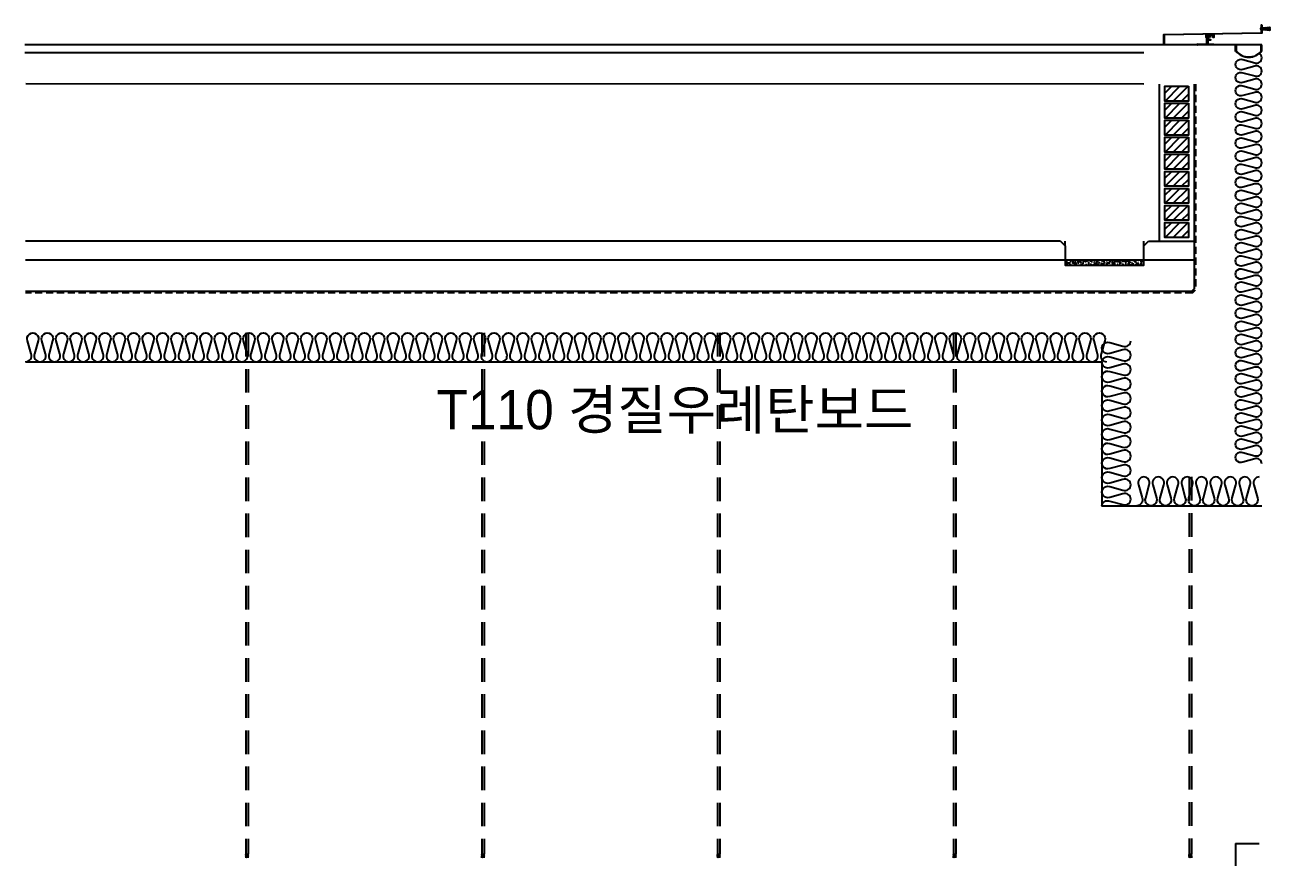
# Model space of a CAD drawing. Header units: millimetres. Extents: x -75040 to 92617, y -36837 to 48530.
# Drawn here: x -1320 to 3432, y 11098 to 14276 of the extents above; entities that cross this region are included whole.
import ezdxf
from ezdxf.enums import TextEntityAlignment as Align

# ---------------------------------------------------------------- set-up
doc = ezdxf.new("R2010")
doc.units = ezdxf.units.MM
doc.header["$LTSCALE"] = 60
doc.linetypes.add('HID', pattern=[2.3, 1.5, -0.8])
doc.linetypes.add('HIDDEN', pattern=[2, 1, -1])
for name, color, linetype in [('0BLT', 6, 'Continuous'), ('A-ELE-8', 8, 'Continuous'), ('A-ETC', 7, 'Continuous'), ('A-FIN', 6, 'Continuous'), ('A-FIN-8', 8, 'Continuous'), ('A-hat', 8, 'Continuous'), ('A-HAT-8', 7, 'Continuous'), ('A-HAT-9', 9, 'Continuous'), ('A-HAT-MATL', 8, 'Continuous'), ('A-HAT-WIREMESH', 9, 'g_mesh'), ('A-WALL', 3, 'Continuous'), ('A-WP', 1, 'HID'), ('ALUM', 4, 'Continuous'), ('ejc', 4, 'Continuous'), ('인테리어', 253, 'HIDDEN')]:
    doc.layers.add(name, color=color, linetype=linetype)
doc.layers.add('NOPLOT', color=191, linetype='Continuous', plot=False)
doc.layers.add('NOPLOT-단열', color=21, linetype='Continuous', plot=False)
doc.styles.add('Gdim', font='')
doc.styles.add('Gtx', font='')
doc.styles.get('Gdim').set_extended_font_data('Dotum')
doc.styles.get('Gtx').set_extended_font_data('Dotum')
doc.linetypes.add('g_mesh', pattern='A,10,-0.8,["X",Gdim,S=0.6,R=0,X=-0.15,Y=-0.3],-0.8', length=11.6)

# ---------------------------------------------------------------- blocks, each defined once
blk = doc.blocks.new('A$Cab6a45e4')
at = {"layer": 'A-HAT-9'}
h = blk.add_hatch(dxfattribs=at)
h.set_pattern_fill('AR-SAND', color=256, scale=0.3)
h.set_pattern_definition([(37.5, (-113396.389, 321984.363), (-0.4800094, 14.6823971), [0, -11.5824, 0, -12.954, 0, -12.3825]), (7.5, (-113396.389, 321984.363), (13.4856985, 21.504753), [0, -6.2484, 0, -10.4394, 0, -4.0005]), (327.5, (-113405.761, 321984.363), (23.7297711, 0.04311554), [0, -3.81, 0, -13.716, 0, -17.907]), (317.5, (-113405.761, 321984.363), (22.9066936, 6.6878797), [0, -1.905, 0, -8.9916, 0, -10.287])])
h.paths.add_polyline_path([(0, 45), (300, 45), (300, 25), (0, 25)])
at = {"layer": 'A-FIN'}
for points in [[(-18, 116), (0, 98), (0, 25), (300, 25), (300, 98), (318, 116)], [(0, 45), (300, 45)]]:
    blk.add_lwpolyline(points, dxfattribs=at)
at = {"layer": 'NOPLOT'}
for p, q in [((0, 98), (0, 116)), ((300, 98), (300, 116))]:
    blk.add_line(p, q, dxfattribs=at)
blk = doc.blocks.new('wer')
at = {"layer": '0BLT'}
for p, q in [((36921.2, 13148.4), (36921.2, 13151.6)), ((36925.2, 13151.6), (36925.2, 13148.4))]:
    blk.add_line(p, q, dxfattribs=at)
for points in [[(36920.1, 13138.4), (36920.8, 13135.4), (36919.8, 13135.4), (36920.5, 13132.4), (36919.5, 13132.4), (36920.2, 13129.4), (36919.2, 13129.4), (36919.9, 13126.4), (36918.9, 13126.4), (36919.6, 13123.4), (36918.6, 13123.4), (36919.3, 13120.4), (36918.3, 13120.4), (36918.8, 13118.4), (36921.2, 13118.4), (36923.2, 13138.4), (36925.2, 13118.4), (36927.6, 13118.4), (36928.1, 13120.4), (36927.1, 13120.4), (36927.8, 13123.4), (36926.8, 13123.4), (36927.5, 13126.4), (36926.5, 13126.4), (36927.2, 13129.4), (36926.2, 13129.4), (36926.9, 13132.4), (36925.9, 13132.4), (36926.6, 13135.4), (36925.6, 13135.4), (36926.3, 13138.4), (36926.3, 13148.4), (36920.1, 13148.4)], [(36919.2, 13151.6), (36927.2, 13151.6), (36927.2, 13152.3), (36919.2, 13152.3)]]:
    blk.add_lwpolyline(points, close=True, dxfattribs=at)
blk = doc.blocks.new('EJ-2')
at = {"layer": 'A-HAT-8'}
h = blk.add_hatch(dxfattribs=at)
h.set_pattern_fill('ANSI37', color=256, scale=0.3)
h.set_pattern_definition([(45, (-28142.0683, -26923.9524), (-0.67351921, 0.67351921), []), (135, (-28142.0683, -26923.9524), (-0.67351921, -0.67351921), [])])
h.paths.add_polyline_path([(97.7, 65.2), (98.4, 65.2), (98.4, 67.2, 0.445717), (98.4, 55.7), (98.4, 57.2), (97.7, 57.2)])
h = blk.add_hatch(dxfattribs=at)
h.set_pattern_fill('ANSI37', color=256, scale=0.3)
h.set_pattern_definition([(45, (-28123.9818, -26923.9524), (-0.67351921, 0.67351921), []), (135, (-28123.9818, -26923.9524), (-0.67351921, -0.67351921), [])])
h.paths.add_polyline_path([(-144.2, 2, -0.198911), (-143.9, 2.7, 0.131587), (-150, 0), (-144.2, 0)])
at = {"layer": 'A-ETC', "color": 4}
for p, q in [((0, -25.1), (0, 0)), ((3, 0), (0, 0)), ((3, -25.1), (3, 0)), ((97, -25.1), (97, 0)), ((97, 0), (100, 0)), ((100, -25.1), (100, 0)), ((1, -25.1), (0, -25.1)), ((1, -2.3), (2, -2.3)), ((1, -23.2), (1, -2.3)), ((2, -23.2), (2, -2.3)), ((3, -25.1), (2, -25.1)), ((97, -25.1), (98, -25.1)), ((98, -23.2), (98, -2.3)), ((99, -2.3), (98, -2.3)), ((99, -23.2), (99, -2.3)), ((99, -25.1), (100, -25.1))]:
    blk.add_line(p, q, dxfattribs=at)
for centre, radius, start, end in [((50, 14.8), 62, 217.8092, 322.1908), ((50, 15.4), 61.6, 218.7956, 321.2044)]:
    blk.add_arc(centre, radius, start, end, dxfattribs=at)
at = {"layer": 'ALUM'}
blk.add_lwpolyline([(-144.2, 0), (-144.2, 2, -0.414209), (-143.2, 3), (-127, 3), (-126.7, 2.7), (-126.4, 3), (-114.2, 3, 0.414214), (-109.2, 8), (-109.2, 27.8, 0.414214), (-109.7, 28.3), (-112.2, 28.3), (-112.2, 39.5, -0.414214), (-111.7, 40), (-108.6, 40, -0.414214), (-108.1, 39.5), (-108.1, 38, -0.414214), (-108.6, 37.5), (-109.7, 37.5, 0.414214), (-110.2, 37), (-110.2, 31.7, 0.414214), (-109.2, 30.7), (-102, 30.7, 0.414214), (-101, 31.7), (-101, 37, 0.414214), (-101.5, 37.5), (-102.6, 37.5, -0.414214), (-103.1, 38), (-103.1, 39.5, -0.414214), (-102.6, 40), (-83.7, 40, -0.414214), (-83.2, 39.5), (-83.2, 28.8, -0.414214), (-83.7, 28.3), (-84.3, 28.3), (-87.9, 30, -0.288209), (-88.2, 30.5), (-88.2, 30.9, -0.414214), (-87.7, 31.4), (-85.7, 31.4, 0.414214), (-85.2, 31.9), (-85.2, 37, 0.414214), (-85.7, 37.5), (-98.8, 37.5, 0.414214), (-99.3, 37), (-99.3, 31.9, 0.414214), (-98.8, 31.4), (-96.7, 31.4, -0.414214), (-96.2, 30.9), (-96.2, 30.5, -0.288209), (-96.5, 30), (-100.2, 28.3), (-105.7, 28.3, 0.414214), (-106.2, 27.8), (-106.2, 20.2), (-95.7, 20.2), (-95.7, 18.2), (-106.2, 18.2), (-106.2, 8, 0.414214), (-101.2, 3), (-84.2, 3, -0.414214), (-83.2, 2), (-83.2, 0), (-144.2, 0)], format="xyb", close=True, dxfattribs=at)
at = {"layer": 'ejc'}
blk.add_lwpolyline([(100, 76.2), (100, 44.6), (-272.2, 38), (-272.2, -0.1), (-273.8, -0.1), (-273.8, 39.6), (98.4, 46.2), (98.4, 76.2)], close=True, dxfattribs=at)
for centre, radius, start, end in [((103.6, 61.4), 7.71, 131.9533, 228.0467), ((-141.9, -10), 12.8, 99.0895, 129.0748)]:
    blk.add_arc(centre, radius, start, end, dxfattribs=at)
at = {"rotation": 90}
blk.add_blockref('wer', (13250, -36862), dxfattribs=at)

msp = doc.modelspace()

# ---------------------------------------------------------------- hatches: boundary and pattern name
at = {"layer": 'A-hat', "lineweight": -3}
h = msp.add_hatch(dxfattribs=at)
h.set_pattern_fill('ANSI31', color=256, scale=7, style=0)
h.set_pattern_definition([(45, (-82628.589, 16363.636), (-15.715448, 15.715448), [])])
h.paths.add_polyline_path([(3030, 14042), (3120, 14042), (3120, 13985), (3030, 13985)])
h = msp.add_hatch(dxfattribs=at)
h.set_pattern_fill('ANSI31', color=256, scale=7, style=0)
h.set_pattern_definition([(45, (-82628.589, 16298.636), (-15.715448, 15.715448), [])])
h.paths.add_polyline_path([(3030, 13977), (3120, 13977), (3120, 13920), (3030, 13920)])
h = msp.add_hatch(dxfattribs=at)
h.set_pattern_fill('ANSI31', color=256, scale=7, style=0)
h.set_pattern_definition([(45, (-82628.589, 16233.636), (-15.715448, 15.715448), [])])
h.paths.add_polyline_path([(3030, 13912), (3120, 13912), (3120, 13855), (3030, 13855)])
h = msp.add_hatch(dxfattribs=at)
h.set_pattern_fill('ANSI31', color=256, scale=7, style=0)
h.set_pattern_definition([(45, (-82628.589, 16168.636), (-15.715448, 15.715448), [])])
h.paths.add_polyline_path([(3030, 13847), (3120, 13847), (3120, 13790), (3030, 13790)])
h = msp.add_hatch(dxfattribs=at)
h.set_pattern_fill('ANSI31', color=256, scale=7, style=0)
h.set_pattern_definition([(45, (-82628.589, 16103.636), (-15.715448, 15.715448), [])])
h.paths.add_polyline_path([(3030, 13782), (3120, 13782), (3120, 13725), (3030, 13725)])
h = msp.add_hatch(dxfattribs=at)
h.set_pattern_fill('ANSI31', color=256, scale=7, style=0)
h.set_pattern_definition([(45, (-82628.589, 16038.636), (-15.715448, 15.715448), [])])
h.paths.add_polyline_path([(3030, 13717), (3120, 13717), (3120, 13660), (3030, 13660)])
h = msp.add_hatch(dxfattribs=at)
h.set_pattern_fill('ANSI31', color=256, scale=7, style=0)
h.set_pattern_definition([(45, (-82628.589, 15973.636), (-15.715448, 15.715448), [])])
h.paths.add_polyline_path([(3030, 13652), (3120, 13652), (3120, 13595), (3030, 13595)])
h = msp.add_hatch(dxfattribs=at)
h.set_pattern_fill('ANSI31', color=256, scale=7, style=0)
h.set_pattern_definition([(45, (-82628.589, 15908.636), (-15.715448, 15.715448), [])])
h.paths.add_polyline_path([(3030, 13587), (3120, 13587), (3120, 13530), (3030, 13530)])
h = msp.add_hatch(dxfattribs=at)
h.set_pattern_fill('ANSI31', color=256, scale=7, style=0)
h.set_pattern_definition([(45, (-82628.589, 15843.636), (-15.715448, 15.715448), [])])
h.paths.add_polyline_path([(3030, 13522), (3120, 13522), (3120, 13465), (3030, 13465)])

# ---------------------------------------------------------------- linework, layer by layer
at = {"layer": 'A-ELE-8'}
for p, q in [((3400, 14200), (-1320, 14200)), ((2950, 14170), (-1320, 14170)), ((2950, 14050), (-1317, 14050.7))]:
    msp.add_line(p, q, dxfattribs=at)
at = {"layer": 'A-FIN'}
for p, q in [((3010, 13450), (3010, 14050)), ((2632, 13450), (-1317.1, 13450)), ((2968, 13450), (3142, 13450))]:
    msp.add_line(p, q, dxfattribs=at)
at = {"layer": 'A-FIN-8'}
for p, q in [((3142, 14050), (3142, 13268.2)), ((3131.8, 13258), (-1317.2, 13258)), ((3131.8, 13258), (3142, 13268.2))]:
    msp.add_line(p, q, dxfattribs=at)
at = {"layer": 'A-HAT-MATL'}
for p in [(-1317.2, 12990), (-310, 12990)]:
    msp.add_line(p, (2790, 12990), dxfattribs=at)
for points in [[(3400, 12600, 0.524856), (3372.9, 12618.7), (3327.1, 12606.3, -1.449198), (3327.1, 12643.7), (3372.9, 12631.3, 0.524856), (3400, 12650, 0.524856), (3372.9, 12668.7), (3327.1, 12656.3, -1.449198), (3327.1, 12693.7), (3372.9, 12681.3, 0.524856), (3400, 12700, 0.524856), (3372.9, 12718.7), (3327.1, 12706.3, -1.449198), (3327.1, 12743.7), (3372.9, 12731.3, 0.524856), (3400, 12750, 0.524856), (3372.9, 12768.7), (3327.1, 12756.3, -1.449198), (3327.1, 12793.7), (3372.9, 12781.3, 0.524856), (3400, 12800, 0.524856), (3372.9, 12818.7), (3327.1, 12806.3, -1.449198), (3327.1, 12843.7), (3372.9, 12831.3, 0.524856), (3400, 12850, 0.524856), (3372.9, 12868.7), (3327.1, 12856.3, -1.449198), (3327.1, 12893.7), (3372.9, 12881.3, 0.524856), (3400, 12900, 0.524856), (3372.9, 12918.7), (3327.1, 12906.3, -1.449198), (3327.1, 12943.7), (3372.9, 12931.3, 0.524856), (3400, 12950, 0.524856), (3372.9, 12968.7), (3327.1, 12956.3, -1.449198), (3327.1, 12993.7), (3372.9, 12981.3, 0.524856), (3400, 13000, 0.524856), (3372.9, 13018.7), (3327.1, 13006.3, -1.449198), (3327.1, 13043.7), (3372.9, 13031.3, 0.524856), (3400, 13050, 0.524856), (3372.9, 13068.7), (3327.1, 13056.3, -1.449198), (3327.1, 13093.7), (3372.9, 13081.3, 0.524856), (3400, 13100, 0.524856), (3372.9, 13118.7), (3327.1, 13106.3, -1.449198), (3327.1, 13143.7), (3372.9, 13131.3, 0.524856), (3400, 13150, 0.524856), (3372.9, 13168.7), (3327.1, 13156.3, -1.449198), (3327.1, 13193.7), (3372.9, 13181.3, 0.524856), (3400, 13200, 0.524856), (3372.9, 13218.7), (3327.1, 13206.3, -1.449198), (3327.1, 13243.7), (3372.9, 13231.3, 0.524856), (3400, 13250, 0.524856), (3372.9, 13268.7), (3327.1, 13256.3, -1.449198), (3327.1, 13293.7), (3372.9, 13281.3, 0.524856), (3400, 13300, 0.524856), (3372.9, 13318.7), (3327.1, 13306.3, -1.449198), (3327.1, 13343.7), (3372.9, 13331.3, 0.524856), (3400, 13350, 0.524856), (3372.9, 13368.7), (3327.1, 13356.3, -1.449198), (3327.1, 13393.7), (3372.9, 13381.3, 0.524856), (3400, 13400, 0.524856), (3372.9, 13418.7), (3327.1, 13406.3, -1.449198), (3327.1, 13443.7), (3372.9, 13431.3, 0.524856), (3400, 13450, 0.524856), (3372.9, 13468.7), (3327.1, 13456.3, -1.449198), (3327.1, 13493.7), (3372.9, 13481.3, 0.524856), (3400, 13500, 0.524856), (3372.9, 13518.7), (3327.1, 13506.3, -1.449198), (3327.1, 13543.7), (3372.9, 13531.3, 0.524856), (3400, 13550, 0.524856), (3372.9, 13568.7), (3327.1, 13556.3, -1.449198), (3327.1, 13593.7), (3372.9, 13581.3, 0.524856), (3400, 13600, 0.524856), (3372.9, 13618.7), (3327.1, 13606.3, -1.449198), (3327.1, 13643.7), (3372.9, 13631.3, 0.524856), (3400, 13650, 0.524856), (3372.9, 13668.7), (3327.1, 13656.3, -1.449198), (3327.1, 13693.7), (3372.9, 13681.3, 0.524856), (3400, 13700, 0.524856), (3372.9, 13718.7), (3327.1, 13706.3, -1.449198), (3327.1, 13743.7), (3372.9, 13731.3, 0.524856), (3400, 13750, 0.524856), (3372.9, 13768.7), (3327.1, 13756.3, -1.449198), (3327.1, 13793.7), (3372.9, 13781.3, 0.524856), (3400, 13800, 0.524856), (3372.9, 13818.7), (3327.1, 13806.3, -1.449198), (3327.1, 13843.7), (3372.9, 13831.3, 0.524856), (3400, 13850, 0.524856), (3372.9, 13868.7), (3327.1, 13856.3, -1.449198), (3327.1, 13893.7), (3372.9, 13881.3, 0.524856), (3400, 13900, 0.524856), (3372.9, 13918.7), (3327.1, 13906.3, -1.449198), (3327.1, 13943.7), (3372.9, 13931.3, 0.524856), (3400, 13950, 0.524856), (3372.9, 13968.7), (3327.1, 13956.3, -1.449198), (3327.1, 13993.7), (3372.9, 13981.3, 0.524856), (3400, 14000, 0.524856), (3372.9, 14018.7), (3327.1, 14006.3, -1.449198), (3327.1, 14043.7), (3372.9, 14031.3, 0.524856), (3400, 14050, 0.524856), (3372.9, 14068.7), (3327.1, 14056.3, -1.449198), (3327.1, 14093.7), (3372.9, 14081.3, 0.524856), (3400, 14100, 0.524856), (3372.9, 14118.7), (3327.1, 14106.3, -1.449198), (3327.1, 14143.7), (3372.9, 14131.3, 0.524856), (3400, 14150, 0.281846), (3389.1, 14167.8, 0.281846)], [(-1317.2, 12990, 0.524856), (-1296.6, 13019.8), (-1310.3, 13070.2, -1.449198), (-1269.1, 13070.2), (-1282.8, 13019.8, 0.524856), (-1262.2, 12990, 0.524856), (-1241.6, 13019.8), (-1255.3, 13070.2, -1.449198), (-1214.1, 13070.2), (-1227.8, 13019.8, 0.524856), (-1207.2, 12990, 0.524856), (-1186.6, 13019.8), (-1200.3, 13070.2, -1.449198), (-1159.1, 13070.2), (-1172.8, 13019.8, 0.524856), (-1152.2, 12990, 0.524856), (-1131.6, 13019.8), (-1145.3, 13070.2, -1.449198), (-1104.1, 13070.2), (-1117.8, 13019.8, 0.524856), (-1097.2, 12990, 0.524856), (-1076.6, 13019.8), (-1090.3, 13070.2, -1.449198), (-1049.1, 13070.2), (-1062.8, 13019.8, 0.524856), (-1042.2, 12990, 0.524856), (-1021.6, 13019.8), (-1035.3, 13070.2, -1.449198), (-994.1, 13070.2), (-1007.8, 13019.8, 0.524856), (-987.2, 12990, 0.524856), (-966.6, 13019.8), (-980.3, 13070.2, -1.449198), (-939.1, 13070.2), (-952.8, 13019.8, 0.524856), (-932.2, 12990, 0.524856), (-911.6, 13019.8), (-925.3, 13070.2, -1.449198), (-884.1, 13070.2), (-897.8, 13019.8, 0.524856), (-877.2, 12990, 0.524856), (-856.6, 13019.8), (-870.3, 13070.2, -1.449198), (-829.1, 13070.2), (-842.8, 13019.8, 0.524856), (-822.2, 12990, 0.524856), (-801.6, 13019.8), (-815.3, 13070.2, -1.449198), (-774.1, 13070.2), (-787.8, 13019.8, 0.524856), (-767.2, 12990, 0.524856), (-746.6, 13019.8), (-760.3, 13070.2, -1.449198), (-719.1, 13070.2), (-732.8, 13019.8, 0.524856), (-712.2, 12990, 0.524856), (-691.6, 13019.8), (-705.3, 13070.2, -1.449198), (-664.1, 13070.2), (-677.8, 13019.8, 0.524856), (-657.2, 12990, 0.524856), (-636.6, 13019.8), (-650.3, 13070.2, -1.449198), (-609.1, 13070.2), (-622.8, 13019.8, 0.524856), (-602.2, 12990, 0.524856), (-581.6, 13019.8), (-595.3, 13070.2, -1.449198), (-554.1, 13070.2), (-567.8, 13019.8, 0.524856), (-547.2, 12990, 0.524856), (-526.6, 13019.8), (-540.3, 13070.2, -1.449198), (-499.1, 13070.2), (-512.8, 13019.8, 0.524856), (-492.2, 12990, 0.524856), (-471.6, 13019.8), (-485.3, 13070.2, -1.449198), (-444.1, 13070.2), (-457.8, 13019.8, 0.524856), (-437.2, 12990, 0.524856), (-416.6, 13019.8), (-430.3, 13070.2, -1.449198), (-389.1, 13070.2), (-402.8, 13019.8, 0.524856), (-382.2, 12990, 0.524856), (-361.6, 13019.8), (-375.3, 13070.2, -1.449198), (-334.1, 13070.2), (-347.8, 13019.8, 0.524856), (-327.2, 12990, 0.524856), (-306.6, 13019.8), (-320.3, 13070.2, -1.449198), (-279.1, 13070.2), (-292.8, 13019.8, 0.524856), (-272.2, 12990, 0.524856), (-251.6, 13019.8), (-265.3, 13070.2, -1.449198), (-224.1, 13070.2), (-237.8, 13019.8, 0.524856), (-217.2, 12990, 0.524856), (-196.6, 13019.8), (-210.3, 13070.2, -1.449198), (-169.1, 13070.2), (-182.8, 13019.8, 0.524856), (-162.2, 12990, 0.524856), (-141.6, 13019.8), (-155.3, 13070.2, -1.449198), (-114.1, 13070.2), (-127.8, 13019.8, 0.524856), (-107.2, 12990, 0.524856), (-86.6, 13019.8), (-100.3, 13070.2, -1.449198), (-59.1, 13070.2), (-72.8, 13019.8, 0.524856), (-52.2, 12990, 0.524856), (-31.6, 13019.8), (-45.3, 13070.2, -1.449198), (-4.1, 13070.2), (-17.8, 13019.8, 0.524856), (2.8, 12990, 0.524856), (23.4, 13019.8), (9.7, 13070.2, -1.449198), (50.9, 13070.2), (37.2, 13019.8, 0.524856), (57.8, 12990, 0.524856), (78.4, 13019.8), (64.7, 13070.2, -1.449198), (105.9, 13070.2), (92.2, 13019.8, 0.524856), (112.8, 12990, 0.524856), (133.4, 13019.8), (119.7, 13070.2, -1.449198), (160.9, 13070.2), (147.2, 13019.8, 0.524856), (167.8, 12990, 0.524856), (188.4, 13019.8), (174.7, 13070.2, -1.449198), (215.9, 13070.2), (202.2, 13019.8, 0.524856), (222.8, 12990, 0.524856), (243.4, 13019.8), (229.7, 13070.2, -1.449198), (270.9, 13070.2), (257.2, 13019.8, 0.524856), (277.8, 12990, 0.524856), (298.4, 13019.8), (284.7, 13070.2, -1.449198), (325.9, 13070.2), (312.2, 13019.8, 0.524856), (332.8, 12990, 0.524856), (353.4, 13019.8), (339.7, 13070.2, -1.449198), (380.9, 13070.2), (367.2, 13019.8, 0.524856), (387.8, 12990, 0.524856), (408.4, 13019.8), (394.7, 13070.2, -1.449198), (435.9, 13070.2), (422.2, 13019.8, 0.524856), (442.8, 12990, 0.524856), (463.4, 13019.8), (449.7, 13070.2, -1.449198), (490.9, 13070.2), (477.2, 13019.8, 0.524856), (497.8, 12990, 0.524856), (518.4, 13019.8), (504.7, 13070.2, -1.449198), (545.9, 13070.2), (532.2, 13019.8, 0.524856), (552.8, 12990, 0.524856), (573.4, 13019.8), (559.7, 13070.2, -1.449198), (600.9, 13070.2), (587.2, 13019.8, 0.524856), (607.8, 12990, 0.524856), (628.4, 13019.8), (614.7, 13070.2, -1.449198), (655.9, 13070.2), (642.2, 13019.8, 0.524856), (662.8, 12990, 0.524856), (683.4, 13019.8), (669.7, 13070.2, -1.449198), (710.9, 13070.2), (697.2, 13019.8, 0.524856), (717.8, 12990, 0.524856), (738.4, 13019.8), (724.7, 13070.2, -1.449198), (765.9, 13070.2), (752.2, 13019.8, 0.524856), (772.8, 12990, 0.524856), (793.4, 13019.8), (779.7, 13070.2, -1.449198), (820.9, 13070.2), (807.2, 13019.8, 0.524856), (827.8, 12990, 0.524856), (848.4, 13019.8), (834.7, 13070.2, -1.449198), (875.9, 13070.2), (862.2, 13019.8, 0.524856), (882.8, 12990, 0.524856), (903.4, 13019.8), (889.7, 13070.2, -1.449198), (930.9, 13070.2), (917.2, 13019.8, 0.524856), (937.8, 12990, 0.524856), (958.4, 13019.8), (944.7, 13070.2, -1.449198), (985.9, 13070.2), (972.2, 13019.8, 0.524856), (992.8, 12990, 0.524856), (1013.4, 13019.8), (999.7, 13070.2, -1.449198), (1040.9, 13070.2), (1027.2, 13019.8, 0.524856), (1047.8, 12990, 0.524856), (1068.4, 13019.8), (1054.7, 13070.2, -1.449198), (1095.9, 13070.2), (1082.2, 13019.8, 0.524856), (1102.8, 12990, 0.524856), (1123.4, 13019.8), (1109.7, 13070.2, -1.449198), (1150.9, 13070.2), (1137.2, 13019.8, 0.524856), (1157.8, 12990, 0.524856), (1178.4, 13019.8), (1164.7, 13070.2, -1.449198), (1205.9, 13070.2), (1192.2, 13019.8, 0.524856), (1212.8, 12990, 0.524856), (1233.4, 13019.8), (1219.7, 13070.2, -1.449198), (1260.9, 13070.2), (1247.2, 13019.8, 0.524856), (1267.8, 12990, 0.524856), (1288.4, 13019.8), (1274.7, 13070.2, -1.449198), (1315.9, 13070.2), (1302.2, 13019.8, 0.524856), (1322.8, 12990, 0.524856), (1343.4, 13019.8), (1329.7, 13070.2, -1.449198), (1370.9, 13070.2), (1357.2, 13019.8, 0.524856), (1377.8, 12990, 0.524856), (1398.4, 13019.8), (1384.7, 13070.2, -1.449198), (1425.9, 13070.2), (1412.2, 13019.8, 0.524856), (1432.8, 12990, 0.524856), (1453.4, 13019.8), (1439.7, 13070.2, -1.449198), (1480.9, 13070.2), (1467.2, 13019.8, 0.524856), (1487.8, 12990, 0.524856), (1508.4, 13019.8), (1494.7, 13070.2, -1.449198), (1535.9, 13070.2), (1522.2, 13019.8, 0.524856), (1542.8, 12990, 0.524856), (1563.4, 13019.8), (1549.7, 13070.2, -1.449198), (1590.9, 13070.2), (1577.2, 13019.8, 0.524856), (1597.8, 12990, 0.524856), (1618.4, 13019.8), (1604.7, 13070.2, -1.449198), (1645.9, 13070.2), (1632.2, 13019.8, 0.524856), (1652.8, 12990, 0.524856), (1673.4, 13019.8), (1659.7, 13070.2, -1.449198), (1700.9, 13070.2), (1687.2, 13019.8, 0.524856), (1707.8, 12990, 0.524856), (1728.4, 13019.8), (1714.7, 13070.2, -1.449198), (1755.9, 13070.2), (1742.2, 13019.8, 0.524856), (1762.8, 12990, 0.524856), (1783.4, 13019.8), (1769.7, 13070.2, -1.449198), (1810.9, 13070.2), (1797.2, 13019.8, 0.524856), (1817.8, 12990, 0.524856), (1838.4, 13019.8), (1824.7, 13070.2, -1.449198), (1865.9, 13070.2), (1852.2, 13019.8, 0.524856), (1872.8, 12990, 0.524856), (1893.4, 13019.8), (1879.7, 13070.2, -1.449198), (1920.9, 13070.2), (1907.2, 13019.8, 0.524856), (1927.8, 12990, 0.524856), (1948.4, 13019.8), (1934.7, 13070.2, -1.449198), (1975.9, 13070.2), (1962.2, 13019.8, 0.524856), (1982.8, 12990, 0.524856), (2003.4, 13019.8), (1989.7, 13070.2, -1.449198), (2030.9, 13070.2), (2017.2, 13019.8, 0.524856), (2037.8, 12990, 0.524856), (2058.4, 13019.8), (2044.7, 13070.2, -1.449198), (2085.9, 13070.2), (2072.2, 13019.8, 0.524856), (2092.8, 12990, 0.524856), (2113.4, 13019.8), (2099.7, 13070.2, -1.449198), (2140.9, 13070.2), (2127.2, 13019.8, 0.524856), (2147.8, 12990, 0.524856), (2168.4, 13019.8), (2154.7, 13070.2, -1.449198), (2195.9, 13070.2), (2182.2, 13019.8, 0.524856), (2202.8, 12990, 0.524856), (2223.4, 13019.8), (2209.7, 13070.2, -1.449198), (2250.9, 13070.2), (2237.2, 13019.8, 0.524856), (2257.8, 12990, 0.524856), (2278.4, 13019.8), (2264.7, 13070.2, -1.449198), (2305.9, 13070.2), (2292.2, 13019.8, 0.524856), (2312.8, 12990, 0.524856), (2333.4, 13019.8), (2319.7, 13070.2, -1.449198), (2360.9, 13070.2), (2347.2, 13019.8, 0.524856), (2367.8, 12990, 0.524856), (2388.4, 13019.8), (2374.7, 13070.2, -1.449198), (2415.9, 13070.2), (2402.2, 13019.8, 0.524856), (2422.8, 12990, 0.524856), (2443.4, 13019.8), (2429.7, 13070.2, -1.449198), (2470.9, 13070.2), (2457.2, 13019.8, 0.524856), (2477.8, 12990, 0.524856), (2498.4, 13019.8), (2484.7, 13070.2, -1.449198), (2525.9, 13070.2), (2512.2, 13019.8, 0.524856), (2532.8, 12990, 0.524856), (2553.4, 13019.8), (2539.7, 13070.2, -1.449198), (2580.9, 13070.2), (2567.2, 13019.8, 0.524856), (2587.8, 12990, 0.524856), (2608.4, 13019.8), (2594.7, 13070.2, -1.449198), (2635.9, 13070.2), (2622.2, 13019.8, 0.524856), (2642.8, 12990, 0.524856), (2663.4, 13019.8), (2649.7, 13070.2, -1.449198), (2690.9, 13070.2), (2677.2, 13019.8, 0.524856), (2697.8, 12990, 0.524856), (2718.4, 13019.8), (2704.7, 13070.2, -1.449198), (2745.9, 13070.2), (2732.2, 13019.8, 0.524856), (2752.8, 12990, 0.524856), (2773.4, 13019.8), (2759.7, 13070.2, -1.449198), (2800.9, 13070.2), (2787.2, 13019.8, 0.524856), (2807.8, 12990)], [(2790.1, 12440, -0.489145), (2819.8, 12458.1), (2870.2, 12444.4, 0.524856), (2900, 12465, 0.524856), (2870.2, 12485.6), (2819.8, 12471.9, -1.449198), (2819.8, 12513.1), (2870.2, 12499.4, 0.524856), (2900, 12520, 0.524856), (2870.2, 12540.6), (2819.8, 12526.9, -1.449198), (2819.8, 12568.1), (2870.2, 12554.4, 0.524856), (2900, 12575, 0.524856), (2870.2, 12595.6), (2819.8, 12581.9, -1.449198), (2819.8, 12623.1), (2870.2, 12609.4, 0.524856), (2900, 12630, 0.524856), (2870.2, 12650.6), (2819.8, 12636.9, -1.449198), (2819.8, 12678.1), (2870.2, 12664.4, 0.524856), (2900, 12685, 0.524856), (2870.2, 12705.6), (2819.8, 12691.9, -1.449198), (2819.8, 12733.1), (2870.2, 12719.4, 0.524856), (2900, 12740, 0.524856), (2870.2, 12760.6), (2819.8, 12746.9, -1.449198), (2819.8, 12788.1), (2870.2, 12774.4, 0.524856), (2900, 12795, 0.524856), (2870.2, 12815.6), (2819.8, 12801.9, -1.449198), (2819.8, 12843.1), (2870.2, 12829.4, 0.524856), (2900, 12850, 0.524856), (2870.2, 12870.6), (2819.8, 12856.9, -1.449198), (2819.8, 12898.1), (2870.2, 12884.4, 0.524856), (2900, 12905, 0.524856), (2870.2, 12925.6), (2819.8, 12911.9, -1.449198), (2819.8, 12953.1), (2870.2, 12939.4, 0.524856), (2900, 12960, 0.524856), (2870.2, 12980.6), (2819.8, 12966.9, -1.449198), (2819.8, 13008.1), (2870.2, 12994.4, 0.524856), (2900, 13015, 0.524856), (2870.2, 13035.6), (2819.8, 13021.9, -1.449198), (2819.8, 13063.1), (2870.2, 13049.4, 0.524856), (2900, 13070)], [(3390, 12550, 0.524856), (3369.4, 12520.2), (3383.1, 12469.8, -1.449198), (3341.9, 12469.8), (3355.6, 12520.2, 0.524856), (3335, 12550, 0.524856), (3314.4, 12520.2), (3328.1, 12469.8, -1.449198), (3286.9, 12469.8), (3300.6, 12520.2, 0.524856), (3280, 12550, 0.524856), (3259.4, 12520.2), (3273.1, 12469.8, -1.449198), (3231.9, 12469.8), (3245.6, 12520.2, 0.524856), (3225, 12550, 0.524856), (3204.4, 12520.2), (3218.1, 12469.8, -1.449198), (3176.9, 12469.8), (3190.6, 12520.2, 0.524856), (3170, 12550, 0.524856), (3149.4, 12520.2), (3163.1, 12469.8, -1.449198), (3121.9, 12469.8), (3135.6, 12520.2, 0.524856), (3115, 12550, 0.524856), (3094.4, 12520.2), (3108.1, 12469.8, -1.449198), (3066.9, 12469.8), (3080.6, 12520.2, 0.524856), (3060, 12550, 0.524856), (3039.4, 12520.2), (3053.1, 12469.8, -1.449198), (3011.9, 12469.8), (3025.6, 12520.2, 0.524856), (3005, 12550, 0.524856), (2984.4, 12520.2), (2998.1, 12469.8, -1.449198), (2956.9, 12469.8), (2970.6, 12520.2, 0.524856), (2950, 12550, 0.524856), (2929.4, 12520.2), (2943.1, 12469.8, -0.524951), (2922.5, 12440)]]:
    msp.add_lwpolyline(points, format="xyb", dxfattribs=at)
msp.add_lwpolyline([(2790, 12990), (2790, 12440), (3400, 12440)], dxfattribs=at)
at = {"layer": 'A-HAT-WIREMESH', "ltscale": 0.6}
msp.add_line((-1317.1, 13379), (3142, 13379), dxfattribs=at)
at = {"layer": 'A-WALL'}
for points in [[(3120, 14042), (3120, 13985), (3030, 13985), (3030, 14042)], [(3120, 13977), (3120, 13920), (3030, 13920), (3030, 13977)], [(3120, 13912), (3120, 13855), (3030, 13855), (3030, 13912)], [(3120, 13847), (3120, 13790), (3030, 13790), (3030, 13847)], [(3120, 13782), (3120, 13725), (3030, 13725), (3030, 13782)], [(3120, 13717), (3120, 13660), (3030, 13660), (3030, 13717)], [(3120, 13652), (3120, 13595), (3030, 13595), (3030, 13652)], [(3120, 13587), (3120, 13530), (3030, 13530), (3030, 13587)], [(3120, 13522), (3120, 13465), (3030, 13465), (3030, 13522)]]:
    msp.add_lwpolyline(points, close=True, dxfattribs=at)
at = {"layer": 'A-WP', "ltscale": 0.3}
for p, q in [((3147, 14050), (3147, 13265.1)), ((3134.9, 13253), (3147, 13265.1)), ((3134.9, 13253), (-1317.2, 13253))]:
    msp.add_line(p, q, dxfattribs=at)
at = {"layer": '인테리어', "linetype": 'HID'}
for p, q in [((-477, 13100), (-477, 11108.7)), ((-468, 13100), (-468, 11110.5)), ((423, 13100), (423, 11108.7)), ((432, 13100), (432, 11110.5)), ((1323, 13100), (1323, 11108.7)), ((1332, 13100), (1332, 11110.5)), ((2223, 13100), (2223, 11108.7)), ((2232, 13100), (2232, 11110.5)), ((3123, 12550), (3123, 11108.7)), ((3132, 12550), (3132, 11110.5)), ((3300, 11150), (3300, 7330)), ((3300, 11150), (3400, 11150)), ((-465, 11098.4), (-480, 11098.4)), ((-477.7, 11107.5), (-466.8, 11109.7)), ((-477.7, 11107.5), (-477, 11108.7)), ((-477.7, 11105.5), (-466.8, 11107.7)), ((-477.7, 11107.5), (-477, 11106.7)), ((-477.7, 11105.5), (-477, 11106.7)), ((-477.7, 11103.5), (-466.8, 11105.6)), ((-477.7, 11105.5), (-477, 11104.6)), ((-477.7, 11103.5), (-477, 11104.6)), ((-477.7, 11101.4), (-466.8, 11103.6)), ((-477.7, 11103.5), (-477, 11102.6)), ((-477.7, 11101.4), (-477, 11102.6)), ((-477.7, 11099.4), (-466.8, 11101.6)), ((-477.7, 11101.4), (-477, 11100.5)), ((-477.7, 11099.4), (-477, 11100.5)), ((-477.7, 11099.4), (-477, 11098.5)), ((-477, 11108.7), (-468, 11110.5)), ((-477, 11108.7), (-468, 11110.5)), ((-477, 11106.7), (-468, 11108.5)), ((-477, 11106.7), (-468, 11108.5)), ((-477, 11104.6), (-468, 11106.4)), ((-477, 11104.6), (-468, 11106.4)), ((-477, 11102.6), (-468, 11104.4)), ((-477, 11102.6), (-468, 11104.4)), ((-477, 11100.5), (-468, 11102.3)), ((-477, 11100.5), (-468, 11102.3)), ((-477, 11098.5), (-468, 11100.3)), ((-477, 11098.5), (-468, 11100.3)), ((-472.5, 11098.4), (-466.8, 11099.5)), ((-468, 11110.5), (-466.8, 11109.7)), ((-468, 11108.5), (-466.8, 11109.7)), ((-468, 11108.5), (-466.8, 11107.7)), ((-468, 11106.4), (-466.8, 11107.7)), ((-468, 11106.4), (-466.8, 11105.6)), ((-468, 11104.4), (-466.8, 11105.6)), ((-468, 11104.4), (-466.8, 11103.6)), ((-468, 11102.3), (-466.8, 11103.6)), ((-468, 11102.3), (-466.8, 11101.6)), ((-468, 11100.3), (-466.8, 11101.6)), ((-468, 11100.3), (-466.8, 11099.5)), ((-467.9, 11098.4), (-466.8, 11099.5)), ((435, 11098.4), (420, 11098.4)), ((422.3, 11107.5), (433.2, 11109.7)), ((422.3, 11107.5), (423, 11108.7)), ((422.3, 11105.5), (433.2, 11107.7)), ((422.3, 11107.5), (423, 11106.7)), ((422.3, 11105.5), (423, 11106.7)), ((422.3, 11103.5), (433.2, 11105.6)), ((422.3, 11105.5), (423, 11104.6)), ((422.3, 11103.5), (423, 11104.6)), ((422.3, 11101.4), (433.2, 11103.6)), ((422.3, 11103.5), (423, 11102.6)), ((422.3, 11101.4), (423, 11102.6)), ((422.3, 11099.4), (433.2, 11101.6)), ((422.3, 11101.4), (423, 11100.5)), ((422.3, 11099.4), (423, 11100.5)), ((422.3, 11099.4), (423, 11098.5)), ((423, 11108.7), (432, 11110.5)), ((423, 11108.7), (432, 11110.5)), ((423, 11106.7), (432, 11108.5)), ((423, 11106.7), (432, 11108.5)), ((423, 11104.6), (432, 11106.4)), ((423, 11104.6), (432, 11106.4)), ((423, 11102.6), (432, 11104.4)), ((423, 11102.6), (432, 11104.4)), ((423, 11100.5), (432, 11102.3)), ((423, 11100.5), (432, 11102.3)), ((423, 11098.5), (432, 11100.3)), ((423, 11098.5), (432, 11100.3)), ((427.5, 11098.4), (433.2, 11099.5)), ((432, 11110.5), (433.2, 11109.7)), ((432, 11108.5), (433.2, 11109.7)), ((432, 11108.5), (433.2, 11107.7)), ((432, 11106.4), (433.2, 11107.7)), ((432, 11106.4), (433.2, 11105.6)), ((432, 11104.4), (433.2, 11105.6)), ((432, 11104.4), (433.2, 11103.6)), ((432, 11102.3), (433.2, 11103.6)), ((432, 11102.3), (433.2, 11101.6)), ((432, 11100.3), (433.2, 11101.6)), ((432, 11100.3), (433.2, 11099.5)), ((432.1, 11098.4), (433.2, 11099.5)), ((1335, 11098.4), (1320, 11098.4)), ((1322.3, 11107.5), (1333.2, 11109.7)), ((1322.3, 11107.5), (1323, 11108.7)), ((1322.3, 11105.5), (1333.2, 11107.7)), ((1322.3, 11107.5), (1323, 11106.7)), ((1322.3, 11105.5), (1323, 11106.7)), ((1322.3, 11103.5), (1333.2, 11105.6)), ((1322.3, 11105.5), (1323, 11104.6)), ((1322.3, 11103.5), (1323, 11104.6)), ((1322.3, 11101.4), (1333.2, 11103.6)), ((1322.3, 11103.5), (1323, 11102.6)), ((1322.3, 11101.4), (1323, 11102.6)), ((1322.3, 11099.4), (1333.2, 11101.6)), ((1322.3, 11101.4), (1323, 11100.5)), ((1322.3, 11099.4), (1323, 11100.5)), ((1322.3, 11099.4), (1323, 11098.5)), ((1323, 11108.7), (1332, 11110.5)), ((1323, 11108.7), (1332, 11110.5)), ((1323, 11106.7), (1332, 11108.5)), ((1323, 11106.7), (1332, 11108.5)), ((1323, 11104.6), (1332, 11106.4)), ((1323, 11104.6), (1332, 11106.4)), ((1323, 11102.6), (1332, 11104.4)), ((1323, 11102.6), (1332, 11104.4)), ((1323, 11100.5), (1332, 11102.3)), ((1323, 11100.5), (1332, 11102.3)), ((1323, 11098.5), (1332, 11100.3)), ((1323, 11098.5), (1332, 11100.3)), ((1327.5, 11098.4), (1333.2, 11099.5)), ((1332, 11110.5), (1333.2, 11109.7)), ((1332, 11108.5), (1333.2, 11109.7)), ((1332, 11108.5), (1333.2, 11107.7)), ((1332, 11106.4), (1333.2, 11107.7)), ((1332, 11106.4), (1333.2, 11105.6)), ((1332, 11104.4), (1333.2, 11105.6)), ((1332, 11104.4), (1333.2, 11103.6)), ((1332, 11102.3), (1333.2, 11103.6)), ((1332, 11102.3), (1333.2, 11101.6)), ((1332, 11100.3), (1333.2, 11101.6)), ((1332, 11100.3), (1333.2, 11099.5)), ((1332.1, 11098.4), (1333.2, 11099.5)), ((2235, 11098.4), (2220, 11098.4)), ((2222.3, 11107.5), (2233.2, 11109.7)), ((2222.3, 11107.5), (2223, 11108.7)), ((2222.3, 11105.5), (2233.2, 11107.7)), ((2222.3, 11107.5), (2223, 11106.7)), ((2222.3, 11105.5), (2223, 11106.7)), ((2222.3, 11103.5), (2233.2, 11105.6)), ((2222.3, 11105.5), (2223, 11104.6)), ((2222.3, 11103.5), (2223, 11104.6)), ((2222.3, 11101.4), (2233.2, 11103.6)), ((2222.3, 11103.5), (2223, 11102.6)), ((2222.3, 11101.4), (2223, 11102.6)), ((2222.3, 11099.4), (2233.2, 11101.6)), ((2222.3, 11101.4), (2223, 11100.5)), ((2222.3, 11099.4), (2223, 11100.5)), ((2222.3, 11099.4), (2223, 11098.5)), ((2223, 11108.7), (2232, 11110.5)), ((2223, 11108.7), (2232, 11110.5)), ((2223, 11106.7), (2232, 11108.5)), ((2223, 11106.7), (2232, 11108.5)), ((2223, 11104.6), (2232, 11106.4)), ((2223, 11104.6), (2232, 11106.4)), ((2223, 11102.6), (2232, 11104.4)), ((2223, 11102.6), (2232, 11104.4)), ((2223, 11100.5), (2232, 11102.3)), ((2223, 11100.5), (2232, 11102.3)), ((2223, 11098.5), (2232, 11100.3)), ((2223, 11098.5), (2232, 11100.3)), ((2227.5, 11098.4), (2233.2, 11099.5)), ((2232, 11110.5), (2233.2, 11109.7)), ((2232, 11108.5), (2233.2, 11109.7)), ((2232, 11108.5), (2233.2, 11107.7)), ((2232, 11106.4), (2233.2, 11107.7)), ((2232, 11106.4), (2233.2, 11105.6)), ((2232, 11104.4), (2233.2, 11105.6)), ((2232, 11104.4), (2233.2, 11103.6)), ((2232, 11102.3), (2233.2, 11103.6)), ((2232, 11102.3), (2233.2, 11101.6)), ((2232, 11100.3), (2233.2, 11101.6)), ((2232, 11100.3), (2233.2, 11099.5)), ((2232.1, 11098.4), (2233.2, 11099.5)), ((3135, 11098.4), (3120, 11098.4)), ((3122.3, 11107.5), (3133.2, 11109.7)), ((3122.3, 11107.5), (3123, 11108.7)), ((3122.3, 11105.5), (3133.2, 11107.7)), ((3122.3, 11107.5), (3123, 11106.7)), ((3122.3, 11105.5), (3123, 11106.7)), ((3122.3, 11103.5), (3133.2, 11105.6)), ((3122.3, 11105.5), (3123, 11104.6)), ((3122.3, 11103.5), (3123, 11104.6)), ((3122.3, 11101.4), (3133.2, 11103.6)), ((3122.3, 11103.5), (3123, 11102.6)), ((3122.3, 11101.4), (3123, 11102.6)), ((3122.3, 11099.4), (3133.2, 11101.6)), ((3122.3, 11101.4), (3123, 11100.5)), ((3122.3, 11099.4), (3123, 11100.5)), ((3122.3, 11099.4), (3123, 11098.5)), ((3123, 11108.7), (3132, 11110.5)), ((3123, 11108.7), (3132, 11110.5)), ((3123, 11106.7), (3132, 11108.5)), ((3123, 11106.7), (3132, 11108.5)), ((3123, 11104.6), (3132, 11106.4)), ((3123, 11104.6), (3132, 11106.4)), ((3123, 11102.6), (3132, 11104.4)), ((3123, 11102.6), (3132, 11104.4)), ((3123, 11100.5), (3132, 11102.3)), ((3123, 11100.5), (3132, 11102.3)), ((3123, 11098.5), (3132, 11100.3)), ((3123, 11098.5), (3132, 11100.3)), ((3127.5, 11098.4), (3133.2, 11099.5)), ((3132, 11110.5), (3133.2, 11109.7)), ((3132, 11108.5), (3133.2, 11109.7)), ((3132, 11108.5), (3133.2, 11107.7)), ((3132, 11106.4), (3133.2, 11107.7)), ((3132, 11106.4), (3133.2, 11105.6)), ((3132, 11104.4), (3133.2, 11105.6)), ((3132, 11104.4), (3133.2, 11103.6)), ((3132, 11102.3), (3133.2, 11103.6)), ((3132, 11102.3), (3133.2, 11101.6)), ((3132, 11100.3), (3133.2, 11101.6)), ((3132, 11100.3), (3133.2, 11099.5)), ((3132.1, 11098.4), (3133.2, 11099.5))]:
    msp.add_line(p, q, dxfattribs=at)

# ---------------------------------------------------------------- block references
at = {"layer": 'A-FIN'}
msp.add_blockref('A$Cab6a45e4', (2650, 13334), dxfattribs=at)
at = {"layer": 'ejc'}
msp.add_blockref('EJ-2', (3300, 14200), dxfattribs=at)

# ---------------------------------------------------------------- texts
at = {"layer": 'NOPLOT-단열', "style": 'Gtx'}
msp.add_text('T110 경질우레탄보드 ', height=150, dxfattribs=at).set_placement((250.8, 12806.9), align=Align.MIDDLE_LEFT)

doc.saveas('drawing.dxf')
